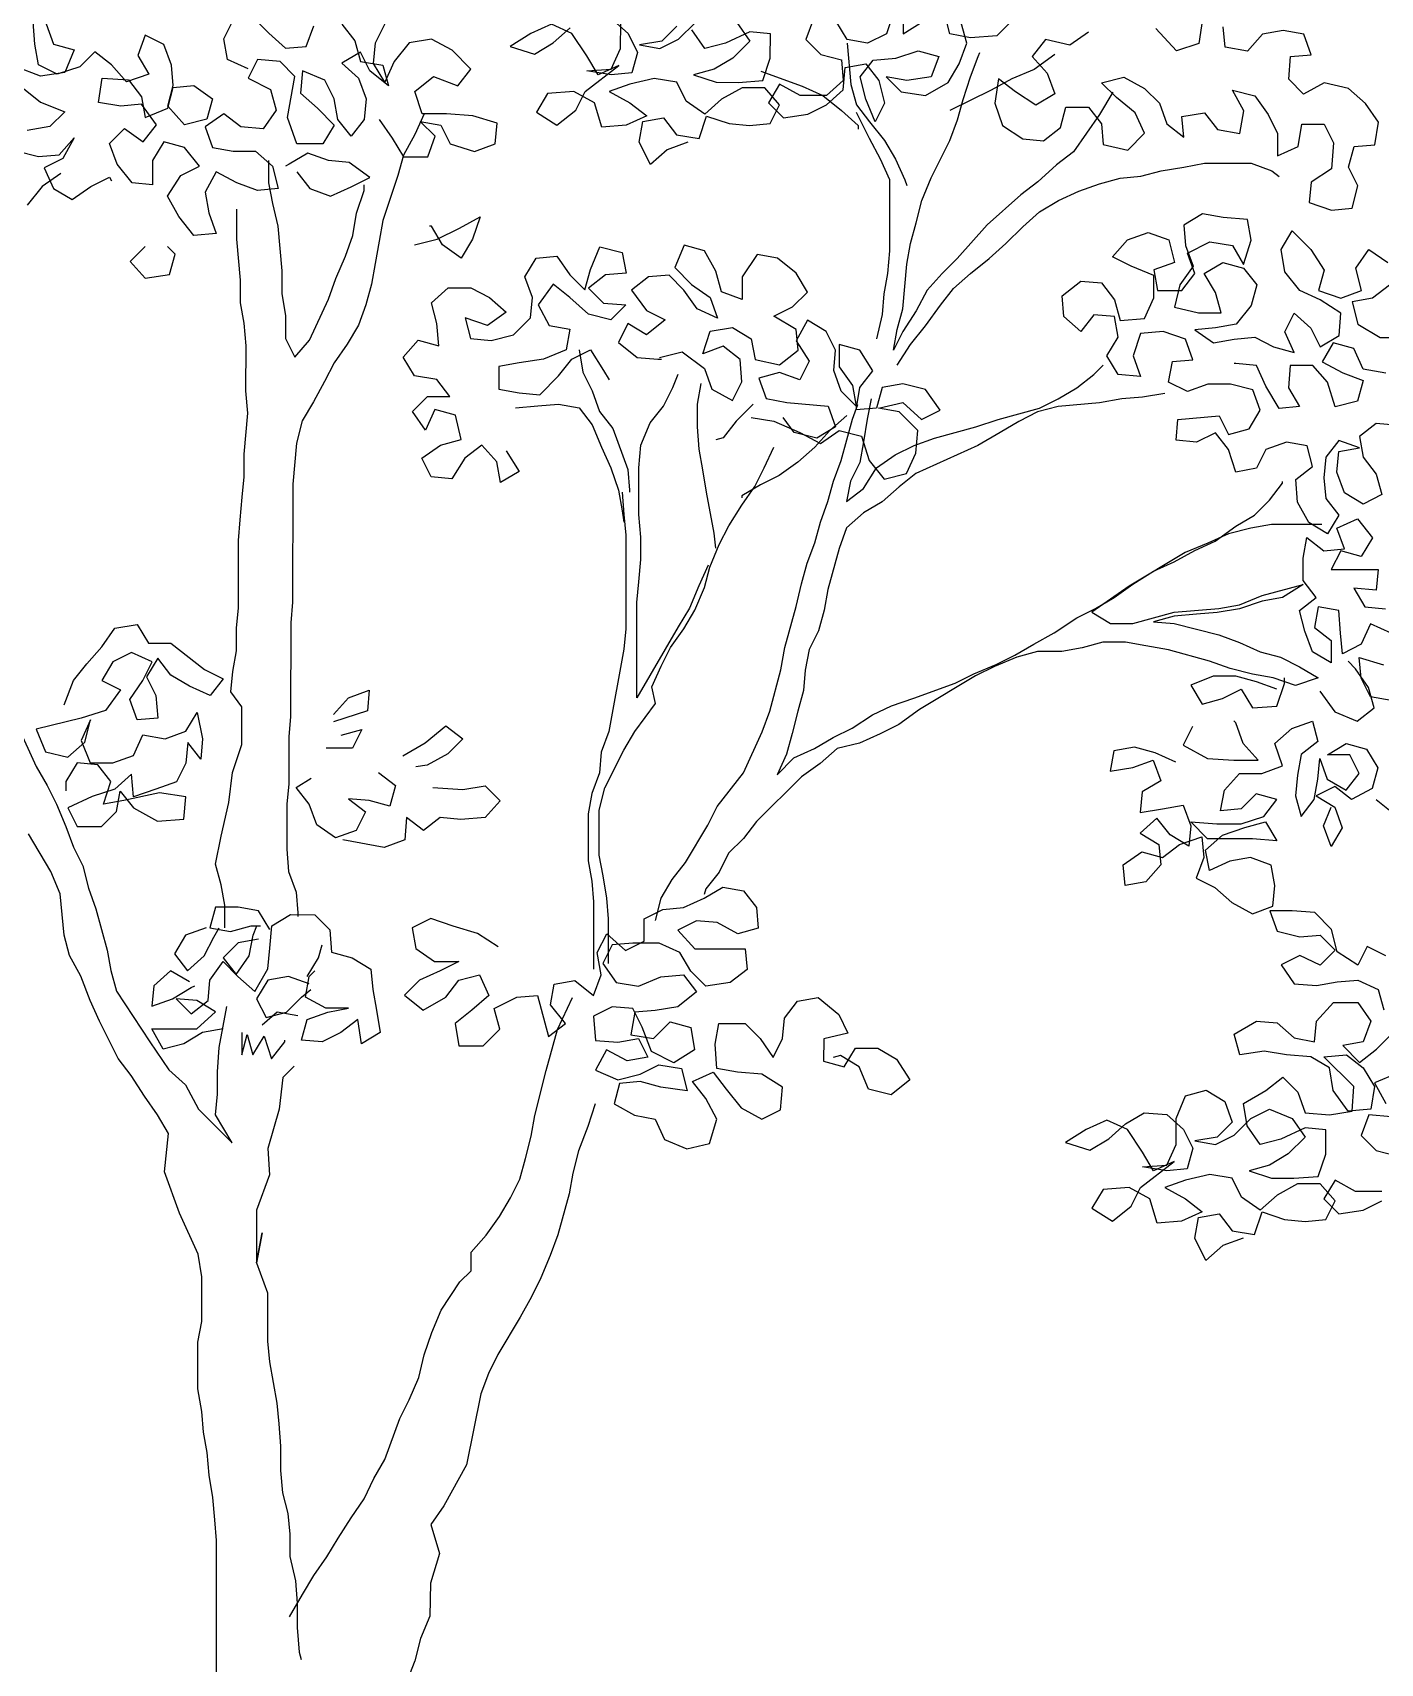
# Model space of a CAD drawing. Header units: millimetres. Extents: x -2.61 to 2.71, y 0 to 8.31.
# Drawn here: x -0.342 to 1.512, y 3.954 to 6.197 of the extents above; entities that cross this region are included whole.
import ezdxf

# ---------------------------------------------------------------- set-up
doc = ezdxf.new("R2010")
doc.units = ezdxf.units.MM
doc.header["$LTSCALE"] = 5

msp = doc.modelspace()

# ---------------------------------------------------------------- linework, layer by layer
for points in [[(-0.0452, 6.1471), (-0.0735, 6.16), (-0.0786, 6.1883), (-0.0657, 6.214)], [(-0.0374, 6.2166), (-0.0168, 6.1959), (0.0063, 6.1753), (0.0347, 6.1779), (0.045, 6.2062)], [(0.4543, 6.2161), (0.4774, 6.1955), (0.4903, 6.1697), (0.4825, 6.1414), (0.4542, 6.1389), (0.4208, 6.1441), (0.4542, 6.1466), (0.4671, 6.1749), (0.4672, 6.2109)], [(0.7323, 6.2159), (0.722, 6.1875), (0.7426, 6.1669), (0.7709, 6.1592), (0.7734, 6.1309), (0.7502, 6.1103), (0.7142, 6.1103), (0.6859, 6.1258), (0.6704, 6.1001), (0.691, 6.0795), (0.7245, 6.0846), (0.7502, 6.0974), (0.7734, 6.118), (0.776, 6.1489), (0.8043, 6.154), (0.8223, 6.1308), (0.83, 6.0999), (0.8171, 6.0742), (0.8043, 6.1051), (0.7966, 6.136), (0.8146, 6.1591), (0.8455, 6.1617), (0.8764, 6.172), (0.9047, 6.1642), (0.8944, 6.1359), (0.8609, 6.1308), (0.8326, 6.136), (0.8532, 6.1153), (0.8867, 6.1102), (0.9176, 6.1282), (0.933, 6.1539), (0.9434, 6.1822), (0.9357, 6.2105)], [(0.843, 6.226), (0.8327, 6.1952), (0.8069, 6.1823), (0.7786, 6.1875), (0.7632, 6.2133)], [(0.8559, 6.226), (0.8558, 6.1951), (0.8842, 6.2131)], [(1.0052, 6.213), (0.9846, 6.1925), (0.9485, 6.1899), (0.9202, 6.1951), (0.9125, 6.2234)], [(1.2677, 6.2154), (1.2626, 6.1819), (1.2317, 6.1716), (1.2034, 6.2026)], [(-0.3231, 6.2091), (-0.3129, 6.1808), (-0.2845, 6.173), (-0.2974, 6.1421), (-0.3309, 6.137), (-0.3644, 6.1499)], [(0.0836, 6.2087), (0.1016, 6.1855), (0.1093, 6.1572), (0.1402, 6.152), (0.1479, 6.1237), (0.1221, 6.1443), (0.1093, 6.1701), (0.0835, 6.1547), (0.1067, 6.1341), (0.117, 6.1057), (0.1144, 6.0774), (0.0963, 6.0543), (0.0783, 6.0774), (0.0732, 6.1058), (0.0604, 6.1315), (0.0295, 6.1444), (0.0269, 6.1135), (0.05, 6.0929), (0.0732, 6.0697), (0.0577, 6.044), (0.0217, 6.044), (0.0088, 6.0801), (0.0192, 6.1367), (-0.0014, 6.1573), (-0.0323, 6.1599), (-0.0452, 6.1342), (-0.0143, 6.1187), (-0.0066, 6.0904), (-0.0247, 6.0647), (-0.0555, 6.0673), (-0.0787, 6.0853), (-0.1045, 6.0673), (-0.0942, 6.039), (-0.0659, 6.0338), (-0.035, 6.0338), (-0.0118, 6.0132), (-0.0041, 5.9823), (-0.0325, 5.9797), (-0.0608, 5.9901), (-0.0891, 6.0055), (-0.1045, 5.9772), (-0.0994, 5.9489), (-0.0891, 5.9206), (-0.12, 5.918), (-0.1406, 5.9438), (-0.156, 5.9721), (-0.138, 6.0004), (-0.1122, 6.0133), (-0.1328, 6.039), (-0.1611, 6.0468), (-0.1766, 6.021), (-0.1766, 5.9876), (-0.2049, 5.9902), (-0.2255, 6.0159), (-0.2358, 6.0443), (-0.2151, 6.0648), (-0.1894, 6.0468), (-0.1714, 6.07), (-0.1919, 6.0983), (-0.2203, 6.0957), (-0.2511, 6.1009), (-0.246, 6.1344), (-0.2099, 6.1318), (-0.1919, 6.1086), (-0.1868, 6.0803), (-0.1559, 6.0931), (-0.1482, 6.1214), (-0.1198, 6.124), (-0.0941, 6.1059), (-0.1019, 6.0776), (-0.1328, 6.0699), (-0.1559, 6.0957), (-0.1482, 6.124), (-0.1507, 6.1523), (-0.161, 6.1806), (-0.1867, 6.1935), (-0.197, 6.1652), (-0.1816, 6.1395), (-0.2125, 6.1292), (-0.2331, 6.1524), (-0.2562, 6.1704), (-0.2768, 6.1498), (-0.3077, 6.1396), (-0.3335, 6.1525), (-0.3386, 6.1808), (-0.3411, 6.2117)], [(0.135, 6.0774), (0.153, 6.0516), (0.1684, 6.0259), (0.2018, 6.0258), (0.2122, 6.0542), (0.1916, 6.0748), (0.2199, 6.0696), (0.2327, 6.0438), (0.2662, 6.0335), (0.2945, 6.0438), (0.2971, 6.0721), (0.2637, 6.0824), (0.2276, 6.085), (0.1942, 6.0851), (0.1839, 6.116), (0.2097, 6.1365), (0.2431, 6.1236), (0.2612, 6.1468), (0.2354, 6.1725), (0.2071, 6.188), (0.1762, 6.1829), (0.1556, 6.1572), (0.1427, 6.1289), (0.1273, 6.1546), (0.1299, 6.1829), (0.1454, 6.2138)], [(0.5597, 6.0461), (0.5313, 6.0358), (0.5082, 6.0153), (0.4927, 6.0462), (0.4979, 6.0745), (0.5262, 6.0796), (0.5442, 6.0564), (0.5751, 6.0512), (0.5854, 6.0821), (0.6163, 6.0718), (0.6446, 6.0692), (0.673, 6.0718), (0.6859, 6.0975), (0.6653, 6.1207), (0.6344, 6.1207), (0.6061, 6.1053), (0.5829, 6.0847), (0.5572, 6.1027), (0.5443, 6.1285), (0.5134, 6.1337), (0.4799, 6.126), (0.4516, 6.1157), (0.4799, 6.1002), (0.5031, 6.0822), (0.4747, 6.0694), (0.4413, 6.0668), (0.431, 6.1003), (0.4027, 6.1158), (0.3667, 6.1132), (0.3512, 6.0875), (0.3795, 6.0694), (0.4053, 6.09), (0.4182, 6.1157), (0.4645, 6.1517), (0.4362, 6.1389), (0.4208, 6.1647), (0.4002, 6.1956), (0.3719, 6.2085), (0.3436, 6.1956), (0.3152, 6.1776), (0.3487, 6.1673), (0.3745, 6.1827), (0.3976, 6.2033)], [(0.5444, 6.2057), (0.5238, 6.1852), (0.4929, 6.18), (0.5212, 6.1749), (0.5469, 6.1877), (0.5701, 6.2109)], [(0.6268, 6.2108), (0.6447, 6.185), (0.6216, 6.1619), (0.5958, 6.1465), (0.5675, 6.1388), (0.5984, 6.1285), (0.6293, 6.1284), (0.6627, 6.131), (0.673, 6.1618), (0.6731, 6.1953), (0.6448, 6.1979), (0.6113, 6.1825), (0.583, 6.1748), (0.565, 6.2006)], [(1.1107, 6.1975), (1.0849, 6.1795), (1.0515, 6.1872), (1.0334, 6.1641), (1.054, 6.1409), (1.0643, 6.1126), (1.0385, 6.0972), (1.0102, 6.1152), (0.9871, 6.1332), (0.9819, 6.0998), (0.9922, 6.0689), (1.0205, 6.0508), (1.0488, 6.0482), (1.072, 6.0662), (1.0797, 6.0945), (1.1106, 6.0945), (1.1286, 6.0713), (1.1311, 6.043), (1.1646, 6.0353), (1.1878, 6.0584), (1.1749, 6.0867), (1.1492, 6.1074), (1.1286, 6.128), (1.1595, 6.1357), (1.1878, 6.1202), (1.2084, 6.0996), (1.2187, 6.0713), (1.2418, 6.0532), (1.2393, 6.0815), (1.2702, 6.0867), (1.2882, 6.0635), (1.3191, 6.0583), (1.3243, 6.0892), (1.3088, 6.1175), (1.3397, 6.1098), (1.3577, 6.084), (1.3706, 6.0582), (1.3705, 6.0274), (1.3989, 6.0402), (1.404, 6.0711), (1.4349, 6.0711), (1.4478, 6.0453), (1.4452, 6.0093), (1.4168, 5.9913), (1.4142, 5.963), (1.4451, 5.9526), (1.4734, 5.9552), (1.4812, 5.9861), (1.4683, 6.0118), (1.4761, 6.0401), (1.5044, 6.0427), (1.5096, 6.0736), (1.4916, 6.0993), (1.4684, 6.1199), (1.435, 6.1277), (1.4066, 6.1123), (1.3861, 6.1329), (1.3887, 6.1638), (1.417, 6.1663), (1.4067, 6.1946), (1.3784, 6.1998), (1.3501, 6.1947), (1.3295, 6.1715), (1.2986, 6.1767), (1.296, 6.205)], [(0.7786, 6.1823), (0.7837, 6.1257), (0.7914, 6.0974), (0.8094, 6.0742), (0.83, 6.0484), (0.8454, 6.0227), (0.8582, 5.9944), (0.8608, 5.9866)], [(1.1441, 6.1151), (1.126, 6.0842), (1.0899, 6.0328), (1.0668, 6.0148), (1.041, 5.9916), (1.0178, 5.9736), (0.9714, 5.9325), (0.9302, 5.8862), (0.9096, 5.8656), (0.889, 5.8425), (0.8735, 5.8141), (0.8555, 5.7858), (0.8426, 5.7601), (0.8477, 5.7884), (0.8555, 5.8167), (0.8607, 5.8785), (0.8659, 5.9068), (0.8736, 5.9351), (0.8814, 5.966), (0.8943, 5.9969), (0.9201, 6.0484), (0.9304, 6.0767), (0.9381, 6.105), (0.9485, 6.1359), (0.9588, 6.1642), (0.9614, 6.1693)], [(1.0643, 6.1666), (1.036, 6.1461), (1.0051, 6.1332), (0.9768, 6.1178), (0.9201, 6.0895)], [(0.6602, 6.1438), (0.7168, 6.1232), (0.7451, 6.1103), (0.7708, 6.0897), (0.7939, 6.0691), (0.7939, 6.0639)], [(-0.3567, 6.1216), (-0.3309, 6.101), (-0.2975, 6.0881), (-0.3181, 6.0675), (-0.349, 6.0624)], [(0.1967, 6.0851), (0.1839, 6.0568), (0.1684, 6.0285), (0.1606, 6.0001), (0.14, 5.9384), (0.1348, 5.9101), (0.1296, 5.8792), (0.1245, 5.8509), (0.1167, 5.8226), (0.1064, 5.7943), (0.0909, 5.7685), (0.0729, 5.7428), (0.06, 5.7171), (0.0445, 5.6888), (0.029, 5.663), (0.0213, 5.6322), (0.0161, 5.5755), (0.0159, 5.4134), (0.0133, 5.385), (0.0132, 5.2563), (0.0106, 5.228), (0.0106, 5.1637), (0.008, 5.1354), (0.0079, 5.0736), (0.0105, 5.0427), (0.0207, 5.0144), (0.0233, 4.986), (0.0233, 4.9809)], [(0.8194, 5.7756), (0.8272, 5.809), (0.8298, 5.8374), (0.8349, 5.8657), (0.8376, 5.8966), (0.8376, 5.9944), (0.8248, 6.0227), (0.8094, 6.051), (0.7914, 6.0871)], [(-0.3645, 6.0341), (-0.3336, 6.0263), (-0.3053, 6.0289), (-0.2847, 6.052), (-0.3001, 6.0237), (-0.3259, 6.0109), (-0.313, 5.9826), (-0.2873, 5.9671), (-0.2616, 5.9851), (-0.2358, 5.9979), (-0.2332, 5.9928)], [(-0.017, 6.0209), (-0.017, 5.99), (-0.0119, 5.9617), (-0.0042, 5.9308), (0.0009, 5.869), (0.0009, 5.8381), (0.006, 5.8072), (0.006, 5.7763), (0.0188, 5.7506), (0.0394, 5.7737), (0.0652, 5.8303), (0.0756, 5.8586), (0.0885, 5.8895), (0.0988, 5.9178), (0.104, 5.9487), (0.1143, 5.9796), (0.1143, 5.9873)], [(0.0216, 6.0054), (0.0396, 5.9822), (0.0679, 5.9719), (0.0963, 5.9848), (0.122, 5.9976), (0.0937, 6.0182), (0.0654, 6.0208), (0.0371, 6.0311), (0.0113, 6.0157), (0.0062, 6.0132)], [(0.8477, 5.7395), (0.8657, 5.7678), (0.8864, 5.7935), (0.907, 5.8218), (0.925, 5.845), (0.9482, 5.8656), (0.974, 5.8861), (0.9972, 5.9067), (1.0203, 5.9299), (1.0435, 5.9504), (1.0693, 5.9658), (1.0976, 5.9787), (1.1259, 5.989), (1.1543, 5.9967), (1.1826, 5.9992), (1.2109, 6.0069), (1.2418, 6.012), (1.2701, 6.0171), (1.3345, 6.0171), (1.3628, 6.0068), (1.3731, 5.999)], [(-0.3027, 6.0031), (-0.3285, 5.9851), (-0.3491, 5.9594)], [(-0.0771, 4.9655), (-0.0771, 4.9964), (-0.0822, 5.0247), (-0.0899, 5.0531), (-0.0822, 5.0917), (-0.0718, 5.138), (-0.0667, 5.1792), (-0.0537, 5.2178), (-0.0537, 5.2693), (-0.0691, 5.2899), (-0.0665, 5.3182), (-0.0613, 5.3465), (-0.0613, 5.3774), (-0.0587, 5.4057), (-0.0586, 5.4984), (-0.056, 5.5267), (-0.0534, 5.5576), (-0.0508, 5.5859), (-0.0508, 5.6168), (-0.0456, 5.6734), (-0.0482, 5.7043), (-0.0481, 5.7661), (-0.0506, 5.797), (-0.0558, 5.8253), (-0.0557, 5.8562), (-0.0608, 5.9128), (-0.0608, 5.954)], [(1.5375, 5.6565), (1.5066, 5.6591), (1.4834, 5.6411), (1.4886, 5.6128), (1.5066, 5.5896), (1.5143, 5.5613), (1.4885, 5.5484), (1.4628, 5.5639), (1.4525, 5.5922), (1.4551, 5.6206), (1.4834, 5.6257), (1.4551, 5.636), (1.4371, 5.6128), (1.4345, 5.5845), (1.437, 5.5562), (1.455, 5.533), (1.4396, 5.5073), (1.4138, 5.5228), (1.3984, 5.5511), (1.3959, 5.582), (1.419, 5.6), (1.4114, 5.6283), (1.383, 5.6335), (1.3547, 5.6232), (1.3418, 5.5975), (1.3135, 5.5924), (1.3032, 5.6233), (1.2852, 5.6464), (1.2595, 5.6336), (1.2312, 5.6362), (1.2338, 5.6645), (1.2904, 5.6696), (1.3032, 5.6439), (1.3316, 5.6516), (1.347, 5.6773), (1.3368, 5.7056), (1.3059, 5.7134), (1.275, 5.7134), (1.2467, 5.7031), (1.2209, 5.716), (1.2261, 5.7443), (1.2544, 5.7469), (1.2442, 5.7752), (1.2133, 5.7855), (1.1824, 5.783), (1.1721, 5.7521), (1.1823, 5.7238), (1.1514, 5.7264), (1.136, 5.7521), (1.1515, 5.7779), (1.1464, 5.8062), (1.1181, 5.8088), (1.1, 5.7856), (1.0769, 5.8062), (1.0743, 5.8346), (1.1001, 5.8551), (1.1284, 5.8525), (1.1464, 5.8293), (1.1541, 5.801), (1.1876, 5.8036), (1.2005, 5.8319), (1.2005, 5.8628), (1.1696, 5.8757), (1.1439, 5.8886), (1.1645, 5.9117), (1.1928, 5.922), (1.2211, 5.9117), (1.2288, 5.8808), (1.2005, 5.8705), (1.2056, 5.8422), (1.2391, 5.8421), (1.2571, 5.8653), (1.2468, 5.8936), (1.2778, 5.909), (1.3086, 5.9038), (1.3241, 5.8781), (1.3344, 5.9115), (1.3293, 5.9399), (1.2958, 5.9425), (1.2675, 5.9476), (1.2417, 5.9322), (1.2443, 5.9039), (1.2546, 5.8756), (1.2365, 5.8499), (1.2288, 5.819), (1.2622, 5.8112), (1.2931, 5.8112), (1.2854, 5.8395), (1.27, 5.8653), (1.2957, 5.8807), (1.3241, 5.8729), (1.3421, 5.8498), (1.3343, 5.8215), (1.3137, 5.7957), (1.2854, 5.7906), (1.257, 5.7881), (1.2828, 5.77), (1.3111, 5.7751), (1.3394, 5.7777), (1.3651, 5.7648), (1.3934, 5.757), (1.3806, 5.7854), (1.3935, 5.8111), (1.4166, 5.7905), (1.4295, 5.7647), (1.4553, 5.7802), (1.4579, 5.811), (1.4296, 5.8291), (1.4013, 5.842), (1.3807, 5.8677), (1.3756, 5.8986), (1.391, 5.9244), (1.4167, 5.8986), (1.4347, 5.8703), (1.427, 5.842), (1.4579, 5.8316), (1.4862, 5.8419), (1.4785, 5.8728), (1.4965, 5.8985), (1.5223, 5.8805)], [(0.1837, 5.9049), (0.2146, 5.9126), (0.2455, 5.928), (0.2738, 5.9434), (0.2635, 5.9125), (0.248, 5.8868), (0.2223, 5.9048), (0.2069, 5.9306), (0.2043, 5.9306)], [(-0.187, 5.9026), (-0.2076, 5.8821), (-0.187, 5.8589), (-0.1535, 5.864), (-0.1458, 5.8923), (-0.1561, 5.9026)], [(0.3096, 5.6216), (0.3276, 5.5933), (0.3018, 5.5778), (0.2967, 5.6062), (0.2761, 5.6294), (0.2529, 5.6114), (0.2349, 5.5831), (0.2066, 5.5857), (0.1937, 5.6114), (0.2195, 5.6294), (0.2478, 5.6371), (0.2401, 5.6706), (0.2118, 5.6783), (0.1989, 5.65), (0.1809, 5.6758), (0.2015, 5.6964), (0.2324, 5.6963), (0.2144, 5.7195), (0.1835, 5.7247), (0.1681, 5.7504), (0.1887, 5.7736), (0.217, 5.7658), (0.2145, 5.7967), (0.2068, 5.8251), (0.23, 5.8456), (0.2609, 5.8456), (0.2866, 5.8327), (0.3098, 5.8121), (0.284, 5.7941), (0.2531, 5.8044), (0.2608, 5.7761), (0.2891, 5.7735), (0.32, 5.7812), (0.3432, 5.8043), (0.3458, 5.8327), (0.3355, 5.861), (0.351, 5.8867), (0.3793, 5.8893), (0.3973, 5.8635), (0.4179, 5.8429), (0.4257, 5.8712), (0.4386, 5.9021), (0.4694, 5.8943), (0.4746, 5.866), (0.4462, 5.8635), (0.4231, 5.8455), (0.4436, 5.8248), (0.4745, 5.8222), (0.4539, 5.8017), (0.423, 5.8094), (0.3973, 5.8326), (0.3742, 5.8506), (0.3535, 5.8223), (0.369, 5.794), (0.3973, 5.7888), (0.3921, 5.7605), (0.3612, 5.7477), (0.3277, 5.7426), (0.2994, 5.7374), (0.2994, 5.7066), (0.3277, 5.7014), (0.356, 5.6988), (0.3818, 5.7245), (0.3998, 5.7477), (0.4256, 5.7605), (0.4435, 5.7322), (0.4513, 5.7193)], [(0.5208, 5.7501), (0.5517, 5.7578), (0.5826, 5.7346), (0.5928, 5.7063), (0.6211, 5.6908), (0.634, 5.7165), (0.6315, 5.7474), (0.6083, 5.7655), (0.58, 5.7552), (0.5903, 5.7861), (0.6212, 5.7912), (0.6469, 5.7757), (0.6521, 5.7474), (0.6855, 5.7397), (0.7113, 5.7602), (0.7087, 5.7886), (0.6779, 5.8066), (0.7036, 5.8195), (0.7242, 5.84), (0.7088, 5.8658), (0.6831, 5.8864), (0.6548, 5.8916), (0.6342, 5.8607), (0.6341, 5.8298), (0.6058, 5.8401), (0.5981, 5.8685), (0.5827, 5.8968), (0.5544, 5.9045), (0.5415, 5.8737), (0.5646, 5.8505), (0.5904, 5.8324), (0.6006, 5.8041), (0.5723, 5.817), (0.5543, 5.8428), (0.5338, 5.8634), (0.5054, 5.8608), (0.4823, 5.8428), (0.5028, 5.8145), (0.5286, 5.8016), (0.5028, 5.781), (0.4771, 5.7965), (0.4642, 5.7708), (0.4899, 5.7501), (0.5182, 5.7475), (0.5234, 5.7475)], [(1.5248, 5.8496), (1.5016, 5.8316), (1.4733, 5.8265), (1.481, 5.7956), (1.5119, 5.7775), (1.5428, 5.7775)], [(0.6469, 5.6676), (0.6777, 5.6625), (0.7138, 5.647), (0.7421, 5.6315), (0.7678, 5.6495), (0.7987, 5.6417), (0.809, 5.6083), (0.8295, 5.5825), (0.8604, 5.5902), (0.8733, 5.6185), (0.8759, 5.6494), (0.8502, 5.6752), (0.8219, 5.6803), (0.8554, 5.688), (0.8811, 5.6648), (0.9069, 5.6777), (0.8863, 5.706), (0.8554, 5.7138), (0.8271, 5.7086), (0.8193, 5.6803), (0.791, 5.6778), (0.7962, 5.7087), (0.8142, 5.7318), (0.7962, 5.7602), (0.7679, 5.7679), (0.7679, 5.737), (0.7859, 5.7113), (0.791, 5.6829), (0.7704, 5.7036), (0.7602, 5.7319), (0.7628, 5.7602), (0.7499, 5.7859), (0.7242, 5.8014), (0.7087, 5.7731), (0.7267, 5.7448), (0.7138, 5.7191), (0.6855, 5.7294), (0.6572, 5.7217), (0.6675, 5.6934), (0.6958, 5.6882), (0.7524, 5.683), (0.7627, 5.6547), (0.7369, 5.6392), (0.706, 5.647), (0.6906, 5.6676)], [(1.5196, 5.7286), (1.4887, 5.7338), (1.4758, 5.7621), (1.4475, 5.7699), (1.4321, 5.7441), (1.4604, 5.7287), (1.4887, 5.7183), (1.4809, 5.69), (1.45, 5.6823), (1.4397, 5.7158), (1.4192, 5.739), (1.3883, 5.739), (1.3857, 5.7081), (1.4011, 5.6824), (1.3728, 5.6798), (1.3548, 5.7107), (1.3419, 5.7391), (1.3136, 5.7417), (1.3111, 5.7417)], [(0.4101, 5.7605), (0.4152, 5.7296), (0.4281, 5.7039), (0.4383, 5.6755), (0.4563, 5.6524), (0.4769, 5.5957), (0.4794, 5.5674), (0.4794, 5.5648)], [(0.5875, 5.4643), (0.5746, 5.436), (0.5617, 5.4051), (0.5462, 5.3794), (0.4895, 5.2816), (0.4895, 5.3511), (0.4896, 5.4129), (0.4922, 5.4412), (0.4948, 5.4721), (0.4948, 5.503), (0.4923, 5.5339), (0.4923, 5.5983), (0.4949, 5.6292), (0.5078, 5.66), (0.5259, 5.6832), (0.5388, 5.7089), (0.5465, 5.7269)], [(0.8116, 5.6932), (0.8064, 5.6649), (0.8013, 5.634), (0.7961, 5.6057), (0.7832, 5.58), (0.778, 5.5517), (0.8012, 5.5697), (0.8193, 5.598), (0.845, 5.616), (0.8708, 5.6288), (0.8991, 5.6391), (0.9557, 5.6545), (0.9866, 5.6647), (1.0433, 5.6801), (1.069, 5.693), (1.0948, 5.7084), (1.118, 5.7264), (1.1309, 5.7393)], [(0.5774, 5.714), (0.5722, 5.6857), (0.5722, 5.6548), (0.5747, 5.6239), (0.5799, 5.5956), (0.585, 5.5647), (0.5952, 5.5081), (0.5978, 5.4875)], [(1.2158, 5.7006), (1.1849, 5.6955), (1.1566, 5.6929), (1.1257, 5.6878), (1.069, 5.6827), (1.0407, 5.675), (1.015, 5.6621), (0.9892, 5.6467), (0.9583, 5.6287), (0.8733, 5.5902), (0.8501, 5.5722), (0.8269, 5.5516), (0.8012, 5.5362), (0.778, 5.5156), (0.7677, 5.4873), (0.7522, 5.4307), (0.747, 5.4024), (0.7393, 5.3741), (0.7264, 5.3484), (0.7212, 5.32), (0.7186, 5.2917), (0.7108, 5.2634), (0.7031, 5.2325), (0.6953, 5.2042), (0.6824, 5.1759), (0.7056, 5.1991), (0.734, 5.2119), (0.7597, 5.2273), (0.7855, 5.2402), (0.8138, 5.2582), (0.8396, 5.271), (0.8705, 5.2813), (0.9271, 5.3018), (0.9529, 5.3147), (0.9838, 5.3275), (1.0095, 5.3404), (1.0353, 5.3558), (1.0636, 5.3712), (1.0945, 5.3918), (1.1203, 5.4046), (1.146, 5.42), (1.1718, 5.438), (1.2001, 5.456), (1.2284, 5.4689), (1.2568, 5.4843), (1.2851, 5.4971), (1.3134, 5.5177), (1.3392, 5.5331), (1.3598, 5.5537), (1.3778, 5.5769), (1.3778, 5.5794)], [(0.3225, 5.6808), (0.3534, 5.6833), (0.3817, 5.6859), (0.41, 5.6807), (0.428, 5.6575), (0.4409, 5.6266), (0.4537, 5.5983), (0.464, 5.5674), (0.4691, 5.5391), (0.4717, 5.5236)], [(0.5149, 4.9753), (0.5227, 5.0062), (0.5382, 5.0319), (0.5562, 5.0551), (0.5871, 5.1065), (0.6, 5.1322), (0.6361, 5.1785), (0.6619, 5.2351), (0.6722, 5.2635), (0.6877, 5.3201), (0.6929, 5.351), (0.7084, 5.4076), (0.7161, 5.4385), (0.7239, 5.4668), (0.7342, 5.4951), (0.742, 5.5234), (0.7523, 5.5517), (0.76, 5.58), (0.7704, 5.6083), (0.7859, 5.6649), (0.7936, 5.6855)], [(0.6494, 5.6856), (0.6263, 5.6625), (0.6082, 5.6393), (0.5979, 5.6368)], [(0.7781, 5.6701), (0.7549, 5.6495), (0.7343, 5.6264), (0.7111, 5.6058), (0.6854, 5.5878), (0.6596, 5.5749), (0.6339, 5.5595), (0.6339, 5.5569)], [(0.4505, 4.9161), (0.4506, 4.9779), (0.448, 5.0062), (0.4429, 5.0371), (0.4378, 5.0655), (0.4378, 5.1272), (0.4456, 5.1581), (0.4714, 5.2096), (0.4869, 5.2353), (0.5152, 5.2739), (0.5101, 5.2971), (0.523, 5.3254), (0.5359, 5.3511), (0.5539, 5.3768), (0.5694, 5.4026), (0.5823, 5.4334), (0.59, 5.4617), (0.6029, 5.4926), (0.6158, 5.5184), (0.6339, 5.5467), (0.6519, 5.5724), (0.6648, 5.5981), (0.6777, 5.6264)], [(0.4691, 5.5648), (0.4717, 5.5339), (0.4742, 5.5056), (0.4741, 5.3769), (0.4715, 5.3486), (0.4508, 5.2353), (0.4405, 5.207), (0.4379, 5.1787), (0.4276, 5.1504), (0.4224, 5.1221), (0.4223, 5.0577), (0.4275, 5.0294), (0.43, 5.0011), (0.4299, 4.9084)], [(1.4318, 5.5202), (1.3623, 5.5202), (1.334, 5.5151), (1.3031, 5.5074), (1.2748, 5.4946), (1.2439, 5.4817), (1.1666, 5.4355), (1.1151, 5.3995), (1.1408, 5.384), (1.1717, 5.384), (1.2284, 5.3994), (1.2902, 5.4045), (1.3185, 5.4096), (1.3494, 5.4224), (1.406, 5.4378), (1.3777, 5.4198), (1.3494, 5.4147), (1.3185, 5.4044), (1.2876, 5.3993), (1.2593, 5.3968), (1.2284, 5.3942), (1.2, 5.3865), (1.2284, 5.3839), (1.2901, 5.3684), (1.3184, 5.3581), (1.3467, 5.3452), (1.375, 5.3375), (1.4008, 5.3246), (1.4265, 5.3091), (1.3956, 5.2988), (1.3647, 5.3092), (1.3364, 5.3143), (1.3055, 5.3221), (1.2772, 5.3324), (1.2206, 5.3479), (1.1897, 5.3531), (1.1614, 5.3583), (1.1305, 5.3583), (1.1022, 5.3506), (1.0739, 5.3455), (1.0404, 5.3455), (1.0121, 5.3378), (0.9812, 5.325), (0.9554, 5.3121), (0.8782, 5.2658), (0.8498, 5.2453), (0.8241, 5.2324), (0.7957, 5.2196), (0.7648, 5.2119), (0.7417, 5.1913), (0.7159, 5.1733), (0.6541, 5.1116), (0.636, 5.0884), (0.6154, 5.0679), (0.6025, 5.0421), (0.5845, 5.019), (0.5819, 5.0113)], [(1.527, 5.3708), (1.4987, 5.3837), (1.4858, 5.3554), (1.46, 5.3425), (1.4575, 5.3709), (1.4549, 5.4017), (1.4266, 5.4069), (1.4214, 5.3786), (1.4446, 5.3606), (1.4445, 5.3297), (1.4188, 5.3451), (1.4085, 5.3735), (1.4008, 5.4018), (1.424, 5.4198), (1.406, 5.443), (1.4061, 5.4739), (1.4112, 5.5022), (1.4344, 5.4841), (1.4627, 5.4867), (1.4524, 5.515), (1.4808, 5.5279), (1.5013, 5.5021), (1.4859, 5.4764), (1.4576, 5.4841), (1.4447, 5.4584), (1.509, 5.4583), (1.5064, 5.43), (1.4755, 5.4326), (1.4909, 5.4069), (1.5193, 5.4043)], [(-0.2982, 5.2721), (-0.2853, 5.3055), (-0.2673, 5.3287), (-0.2467, 5.3518), (-0.2286, 5.3775), (-0.1977, 5.3827), (-0.1823, 5.3569), (-0.1514, 5.3569), (-0.1051, 5.3208), (-0.0794, 5.3079), (-0.0974, 5.2848), (-0.1257, 5.2976), (-0.1515, 5.3131), (-0.1695, 5.3363), (-0.1849, 5.3106), (-0.1721, 5.2848), (-0.1695, 5.2539), (-0.1979, 5.2514), (-0.2081, 5.2797), (-0.1901, 5.3054), (-0.1772, 5.3312), (-0.2055, 5.3441), (-0.2313, 5.3312), (-0.2467, 5.3055), (-0.221, 5.2926), (-0.2416, 5.2643), (-0.2751, 5.254), (-0.3369, 5.2386), (-0.324, 5.2077), (-0.2932, 5.2), (-0.27, 5.2206), (-0.2622, 5.2514), (-0.2751, 5.2231), (-0.2623, 5.1922), (-0.2314, 5.1922), (-0.2031, 5.2025), (-0.1902, 5.2308), (-0.1593, 5.2256), (-0.131, 5.2359), (-0.1155, 5.2616), (-0.1078, 5.2256), (-0.1104, 5.1972), (-0.1284, 5.2204), (-0.131, 5.1921), (-0.1439, 5.1664), (-0.1722, 5.1561), (-0.2031, 5.1458), (-0.2057, 5.1767), (-0.2288, 5.1562), (-0.2597, 5.1459), (-0.2932, 5.1305), (-0.2804, 5.1047), (-0.2469, 5.1047), (-0.2263, 5.1253), (-0.2211, 5.1536), (-0.2031, 5.1304), (-0.1697, 5.1123), (-0.1336, 5.1149), (-0.131, 5.1458), (-0.1671, 5.151), (-0.216, 5.1407), (-0.2443, 5.1356), (-0.234, 5.1665), (-0.252, 5.1896), (-0.2803, 5.1922), (-0.2958, 5.1665), (-0.2958, 5.1537)], [(1.4291, 5.2911), (1.4496, 5.2627), (1.4805, 5.2498), (1.5037, 5.2678), (1.496, 5.2962), (1.478, 5.3219), (1.4677, 5.3322)], [(1.5269, 5.2781), (1.4986, 5.2833), (1.4857, 5.309), (1.4832, 5.3374), (1.5166, 5.327)], [(1.3699, 5.2937), (1.3416, 5.304), (1.3132, 5.3118), (1.2824, 5.3118), (1.2514, 5.299), (1.2669, 5.2732), (1.2952, 5.2809), (1.3209, 5.2938), (1.3364, 5.268), (1.3698, 5.2705), (1.3802, 5.3014), (1.3802, 5.3091)], [(0.0724, 5.2589), (0.093, 5.282), (0.1214, 5.2923), (0.1188, 5.264), (0.0724, 5.2486)], [(1.2308, 5.1934), (1.2025, 5.2063), (1.1741, 5.2141), (1.1458, 5.209), (1.1407, 5.1807), (1.1715, 5.1858), (1.1999, 5.196), (1.2101, 5.1677), (1.1844, 5.1523), (1.1818, 5.124), (1.2127, 5.1291), (1.241, 5.1342), (1.2513, 5.1059), (1.2487, 5.0776), (1.2229, 5.0931), (1.2049, 5.1162), (1.1818, 5.0957), (1.2075, 5.0802), (1.21, 5.0519), (1.1894, 5.0287), (1.1611, 5.0236), (1.1586, 5.0519), (1.1843, 5.0699), (1.2126, 5.0622), (1.2358, 5.0802), (1.2667, 5.0904), (1.2693, 5.0621), (1.2589, 5.0338), (1.2847, 5.0209), (1.3078, 5.0003), (1.3361, 4.9848), (1.3644, 4.9951), (1.367, 5.0234), (1.3619, 5.0517), (1.3336, 5.0621), (1.3053, 5.0569), (1.277, 5.0441), (1.2718, 5.0724), (1.295, 5.093), (1.3259, 5.1033), (1.3542, 5.111), (1.3697, 5.0852), (1.3362, 5.0878), (1.2744, 5.0879), (1.2513, 5.111), (1.2873, 5.1084), (1.3208, 5.1084), (1.3517, 5.1187), (1.3697, 5.1418), (1.3414, 5.1496), (1.3208, 5.129), (1.2925, 5.1265), (1.2977, 5.1548), (1.3183, 5.1779), (1.3492, 5.1779), (1.3775, 5.1882), (1.3672, 5.2191), (1.3904, 5.2396), (1.4187, 5.2499), (1.4264, 5.2216), (1.4032, 5.2036), (1.3981, 5.1753), (1.3955, 5.147), (1.4032, 5.1186), (1.4212, 5.1418), (1.4264, 5.1701), (1.429, 5.1984), (1.4392, 5.1701), (1.465, 5.1546), (1.483, 5.1778), (1.4702, 5.2035), (1.4393, 5.2035), (1.465, 5.219), (1.4933, 5.2112), (1.5088, 5.1855), (1.501, 5.1572), (1.4727, 5.1417), (1.4495, 5.1598), (1.4238, 5.1469), (1.4495, 5.1315), (1.4598, 5.1031), (1.4443, 5.0774), (1.434, 5.1057), (1.4444, 5.1315)], [(1.254, 5.2423), (1.2411, 5.2166), (1.2745, 5.1985), (1.3106, 5.1959), (1.344, 5.1959), (1.3235, 5.2191), (1.3132, 5.2474), (1.3106, 5.25)], [(-0.3626, 5.2438), (-0.3369, 5.1872), (-0.3215, 5.1614), (-0.3087, 5.1356), (-0.2958, 5.1047), (-0.2856, 5.0764), (-0.2727, 5.0507), (-0.265, 5.0198), (-0.2547, 4.9914), (-0.2393, 4.9348), (-0.2342, 4.9065), (-0.2265, 4.8781), (-0.1803, 4.8086), (-0.1803, 4.8086), (-0.1545, 4.77), (-0.1314, 4.7494), (-0.1134, 4.7159), (-0.0671, 4.6695), (-0.0902, 4.7081), (-0.0876, 4.7364), (-0.0876, 4.7673), (-0.085, 4.8008), (-0.0747, 4.8574)], [(0.0827, 5.2305), (0.111, 5.2382), (0.0981, 5.2125), (0.0621, 5.2125)], [(0.1676, 5.2021), (0.1985, 5.2201), (0.2269, 5.2433), (0.25, 5.2252), (0.2294, 5.2047), (0.2011, 5.1892), (0.1856, 5.1867)], [(0.1341, 5.179), (0.1573, 5.161), (0.1495, 5.1326), (0.1212, 5.1404), (0.0929, 5.143), (0.1161, 5.125), (0.1032, 5.0992), (0.0748, 5.089), (0.0491, 5.107), (0.0389, 5.1353), (0.0209, 5.1585), (0.0415, 5.1714)], [(0.2088, 5.1583), (0.25, 5.1557), (0.2808, 5.1608), (0.3014, 5.1402), (0.2808, 5.1171), (0.2473, 5.1145), (0.219, 5.1171), (0.1958, 5.0991), (0.1727, 5.1172), (0.1701, 5.0863), (0.1418, 5.076), (0.0851, 5.0864)], [(1.5062, 5.1417), (1.5293, 5.1237)], [(-0.0888, 3.932), (-0.0887, 4.1225), (-0.0912, 4.1508), (-0.0938, 4.1817), (-0.0989, 4.2126), (-0.1014, 4.2435), (-0.1065, 4.2718), (-0.1091, 4.3002), (-0.1142, 4.331), (-0.1142, 4.3954), (-0.109, 4.4237), (-0.1089, 4.4855), (-0.114, 4.5164), (-0.1397, 4.573), (-0.1603, 4.6297), (-0.1546, 4.6824), (-0.17, 4.7082), (-0.188, 4.734), (-0.206, 4.7623), (-0.224, 4.7855), (-0.2497, 4.837), (-0.2626, 4.8653), (-0.2754, 4.8988), (-0.2908, 4.9271), (-0.2985, 4.9554), (-0.3036, 5.0121), (-0.3165, 5.043), (-0.3473, 5.0945)], [(0.2987, 4.9394), (0.2704, 4.9575), (0.2369, 4.9678), (0.206, 4.9781), (0.1803, 4.9653), (0.1854, 4.937), (0.2111, 4.9189), (0.2446, 4.9189), (0.2188, 4.9061), (0.1905, 4.8932), (0.1699, 4.8726), (0.1956, 4.852), (0.2265, 4.87), (0.2446, 4.8932), (0.2729, 4.9009), (0.2857, 4.8725), (0.2625, 4.852), (0.2394, 4.834), (0.2445, 4.8031), (0.2779, 4.803), (0.3011, 4.8262), (0.2934, 4.8545), (0.3243, 4.8699), (0.3527, 4.8725), (0.3681, 4.8158), (0.3912, 4.8338), (0.3707, 4.8596), (0.3758, 4.8879), (0.4042, 4.893), (0.4299, 4.8724), (0.4402, 4.9007), (0.4351, 4.9316), (0.448, 4.9573), (0.4737, 4.9341), (0.4995, 4.947), (0.4995, 4.9779), (0.5252, 4.9907), (0.5536, 4.9933), (0.5819, 5.0061), (0.6076, 5.0215), (0.636, 5.0164), (0.654, 4.9932), (0.6565, 4.9649), (0.6282, 4.9572), (0.5999, 4.9726), (0.5716, 4.9752), (0.5458, 4.9624), (0.569, 4.9366), (0.6385, 4.9366), (0.641, 4.9082), (0.6178, 4.8902), (0.5844, 4.8851), (0.5638, 4.9057), (0.5484, 4.9315), (0.5201, 4.9444), (0.484, 4.9444), (0.4557, 4.9419), (0.4428, 4.9161), (0.4608, 4.8904), (0.4917, 4.8852), (0.5226, 4.8981), (0.5535, 4.9006), (0.5715, 4.8774), (0.5457, 4.8568), (0.5148, 4.8517), (0.4865, 4.8492), (0.4813, 4.8183), (0.5122, 4.8131), (0.5354, 4.8363), (0.5637, 4.8285), (0.5688, 4.7976), (0.5405, 4.7796), (0.5096, 4.7951), (0.4968, 4.8286), (0.4839, 4.8543), (0.4556, 4.8569), (0.4299, 4.8441), (0.4324, 4.8106), (0.4633, 4.808), (0.4916, 4.8131), (0.5045, 4.7874), (0.4761, 4.7823), (0.4478, 4.7977), (0.4324, 4.7694), (0.4632, 4.7565), (0.4941, 4.7642), (0.5199, 4.7771), (0.5508, 4.7719), (0.5585, 4.741), (0.5224, 4.7462), (0.4941, 4.7539), (0.4658, 4.7514), (0.4581, 4.7231), (0.4864, 4.7076), (0.5147, 4.7024), (0.5275, 4.6741), (0.5584, 4.6612), (0.5893, 4.6689), (0.5996, 4.7023), (0.5842, 4.7307), (0.5662, 4.7539), (0.5945, 4.7667), (0.6125, 4.7435), (0.6331, 4.7178), (0.6614, 4.7023), (0.6872, 4.7151), (0.6898, 4.746), (0.6615, 4.7641), (0.628, 4.7667), (0.5997, 4.7718), (0.5972, 4.8053), (0.6023, 4.8336), (0.6384, 4.8336), (0.6589, 4.813), (0.6769, 4.7872), (0.6898, 4.813), (0.6924, 4.8413), (0.7105, 4.8644), (0.7388, 4.8695), (0.7671, 4.8463), (0.7799, 4.8206), (0.7465, 4.8129), (0.7464, 4.782), (0.7747, 4.7743), (0.7902, 4.8), (0.8211, 4.8), (0.8468, 4.7845), (0.8648, 4.7562), (0.8391, 4.7356), (0.8082, 4.7433), (0.7953, 4.7742), (0.7696, 4.7897), (0.7593, 4.7871)], [(-0.0798, 4.8265), (-0.1082, 4.8214), (-0.1339, 4.806), (-0.1622, 4.7983), (-0.1777, 4.8266), (-0.1159, 4.8266), (-0.0901, 4.8497), (-0.1158, 4.8652), (-0.1442, 4.8678), (-0.1236, 4.8472), (-0.1004, 4.8652), (-0.0978, 4.8935), (-0.0798, 4.9192), (-0.0592, 4.8986), (-0.036, 4.878), (-0.018, 4.9088), (-0.0154, 4.9372), (-0.0128, 4.968), (0.013, 4.9835), (0.0464, 4.9834), (0.067, 4.9628), (0.0696, 4.9319), (0.0979, 4.9242), (0.1236, 4.9087), (0.1261, 4.8804), (0.1313, 4.8521), (0.1364, 4.8212), (0.1106, 4.8058), (0.1055, 4.8392), (0.0823, 4.8212), (0.0566, 4.8084), (0.0283, 4.811), (0.036, 4.8393), (0.0643, 4.8496), (0.0927, 4.8547), (0.0618, 4.8547), (0.0335, 4.8702), (0.0386, 4.8985), (0.0464, 4.9062)], [(-0.0154, 4.9629), (-0.0308, 4.9887), (-0.0591, 4.9938), (-0.09, 4.9939), (-0.0977, 4.9656), (-0.0694, 4.9604), (-0.0411, 4.9681), (-0.0282, 4.9681)], [(1.5197, 4.927), (1.494, 4.9399), (1.4811, 4.9142), (1.4528, 4.9322), (1.4451, 4.9631), (1.422, 4.9863), (1.3911, 4.9889), (1.3602, 4.989), (1.3704, 4.9606), (1.4013, 4.9529), (1.4296, 4.9554), (1.4502, 4.9348), (1.4296, 4.9142), (1.4013, 4.9271), (1.3756, 4.9143), (1.3935, 4.8885), (1.4244, 4.8859), (1.4528, 4.8911), (1.4811, 4.8936), (1.5094, 4.8807), (1.5171, 4.8524)], [(-0.1029, 4.9656), (-0.1312, 4.9553), (-0.1467, 4.9296), (-0.1287, 4.9064), (-0.1055, 4.9269), (-0.0926, 4.9527), (-0.0849, 4.9655)], [(-0.0308, 4.95), (-0.0591, 4.9449), (-0.0798, 4.9243), (-0.0618, 4.9012), (-0.0437, 4.9269), (-0.0385, 4.9552), (-0.0334, 4.9681)], [(0.0361, 4.8985), (0.0515, 4.9242), (0.0567, 4.9422)], [(-0.1261, 4.8909), (-0.1518, 4.9064), (-0.175, 4.8858), (-0.1776, 4.8575), (-0.1493, 4.8678), (-0.1236, 4.8832), (-0.1184, 4.8858)], [(0.0386, 4.8882), (0.0103, 4.8985), (-0.018, 4.8934), (-0.0335, 4.8677), (-0.0206, 4.8419), (0.0077, 4.8496), (0.0283, 4.8702), (0.0412, 4.8805)], [(0.0115, 4.0177), (0.0295, 4.0485), (0.045, 4.0743), (0.063, 4.1), (0.0785, 4.1257), (0.0965, 4.154), (0.1146, 4.1797), (0.1275, 4.208), (0.1429, 4.2338), (0.1636, 4.2904), (0.1765, 4.3161), (0.1894, 4.347), (0.1971, 4.3779), (0.2075, 4.4088), (0.2204, 4.4396), (0.2461, 4.4782), (0.2616, 4.4937), (0.2616, 4.5194), (0.2822, 4.5426), (0.3003, 4.5683), (0.3157, 4.594), (0.3286, 4.6197), (0.3364, 4.648), (0.3441, 4.6789), (0.3493, 4.7072), (0.3648, 4.769), (0.3803, 4.8256), (0.4009, 4.8694)], [(0.0231, 4.8445), (-0.0052, 4.8496), (-0.0258, 4.8316)], [(1.3237, 4.5385), (1.2954, 4.5282), (1.2722, 4.5077), (1.2568, 4.5386), (1.262, 4.5669), (1.2903, 4.572), (1.3083, 4.5488), (1.3392, 4.5436), (1.3495, 4.5745), (1.3804, 4.5642), (1.4087, 4.5616), (1.437, 4.5641), (1.4499, 4.5899), (1.4293, 4.6131), (1.3984, 4.6131), (1.3701, 4.5977), (1.3469, 4.5771), (1.3212, 4.5951), (1.3084, 4.6209), (1.2775, 4.6261), (1.244, 4.6184), (1.2157, 4.6081), (1.244, 4.5926), (1.2671, 4.5746), (1.2388, 4.5618), (1.2053, 4.5592), (1.1951, 4.5927), (1.1668, 4.6082), (1.1307, 4.6056), (1.1153, 4.5799), (1.1436, 4.5618), (1.1693, 4.5824), (1.1822, 4.6081), (1.2286, 4.6441), (1.2002, 4.6313), (1.1848, 4.657), (1.1643, 4.688), (1.136, 4.7009), (1.1076, 4.688), (1.0793, 4.67), (1.1127, 4.6597), (1.1385, 4.6751), (1.1617, 4.6957), (1.1874, 4.7111), (1.2183, 4.7085), (1.2415, 4.6879), (1.2543, 4.6621), (1.2466, 4.6338), (1.2183, 4.6313), (1.1848, 4.6365), (1.2183, 4.639), (1.2312, 4.6673), (1.2312, 4.7033), (1.2441, 4.7342), (1.2724, 4.7419), (1.2982, 4.7264), (1.3084, 4.6981), (1.2878, 4.6775), (1.2569, 4.6724), (1.2852, 4.6673), (1.311, 4.6801), (1.3342, 4.7032), (1.3599, 4.7161), (1.3908, 4.7032), (1.4088, 4.6774), (1.3856, 4.6543), (1.3599, 4.6389), (1.3315, 4.6312), (1.3624, 4.6208), (1.3933, 4.6208), (1.4268, 4.6234), (1.4371, 4.6542), (1.4371, 4.6877), (1.4088, 4.6903), (1.3753, 4.6749), (1.347, 4.6672), (1.329, 4.693), (1.3239, 4.7238), (1.3548, 4.7418), (1.378, 4.7598), (1.3986, 4.7392), (1.4088, 4.7109), (1.4423, 4.7083), (1.4732, 4.7134), (1.4758, 4.7469), (1.4346, 4.7881), (1.4655, 4.7906), (1.4887, 4.7726), (1.5041, 4.7469), (1.4989, 4.716), (1.468, 4.7134), (1.4475, 4.7418), (1.4424, 4.7726), (1.4166, 4.7881), (1.3832, 4.7907), (1.3523, 4.7959), (1.3188, 4.7908), (1.3111, 4.8191), (1.342, 4.8371), (1.3703, 4.8345), (1.3935, 4.8139), (1.4218, 4.8087), (1.4244, 4.837), (1.4476, 4.8627), (1.481, 4.8627), (1.499, 4.837), (1.4887, 4.8086), (1.4604, 4.8035), (1.4835, 4.7803), (1.5067, 4.7983), (1.5273, 4.8189)], [(-0.0541, 4.8214), (-0.0541, 4.7905), (-0.0464, 4.8188), (-0.0387, 4.7905), (-0.0232, 4.8162), (-0.013, 4.7853), (0.0051, 4.8084), (0.0051, 4.811)], [(0.0179, 4.775), (0.0025, 4.7595), (-0.0027, 4.7158), (-0.0182, 4.6617), (-0.0157, 4.6257), (-0.0337, 4.5768), (-0.0338, 4.5047), (-0.026, 4.5459), (-0.0338, 4.5047), (-0.0184, 4.4635), (-0.0185, 4.3966), (-0.0159, 4.3683), (-0.0057, 4.3116), (-0.0031, 4.2833), (-0.0006, 4.2524), (-0.0006, 4.2189), (0.0019, 4.1881), (0.0096, 4.1597), (0.0122, 4.1314), (0.0122, 4.1005), (0.0199, 4.067), (0.0224, 4.0362), (0.0224, 4.0027), (0.0249, 3.9692), (0.0275, 3.9589)], [(1.535, 4.7648), (1.5041, 4.752), (1.5195, 4.7237)], [(0.4323, 4.7231), (0.422, 4.6922), (0.4091, 4.6588), (0.4013, 4.6279), (0.3962, 4.5996), (0.3807, 4.5429), (0.3704, 4.5146), (0.3575, 4.4838), (0.3446, 4.458), (0.3291, 4.4297), (0.2982, 4.3783), (0.2853, 4.3525), (0.2749, 4.3242), (0.255, 4.2268), (0.224, 4.1702), (0.206, 4.1445), (0.2182, 4.1047), (0.2057, 4.0639), (0.2046, 4.0187), (0.1917, 3.9878), (0.1839, 3.9569), (0.1736, 3.93)], [(1.5272, 4.7056), (1.4963, 4.7082), (1.486, 4.6799), (1.5066, 4.6593), (1.5349, 4.6516)], [(1.5143, 4.6027), (1.4782, 4.6027), (1.4499, 4.6182), (1.4345, 4.5925), (1.455, 4.5719), (1.4885, 4.577), (1.5143, 4.5898)]]:
    msp.add_lwpolyline(points)

doc.saveas('drawing.dxf')
